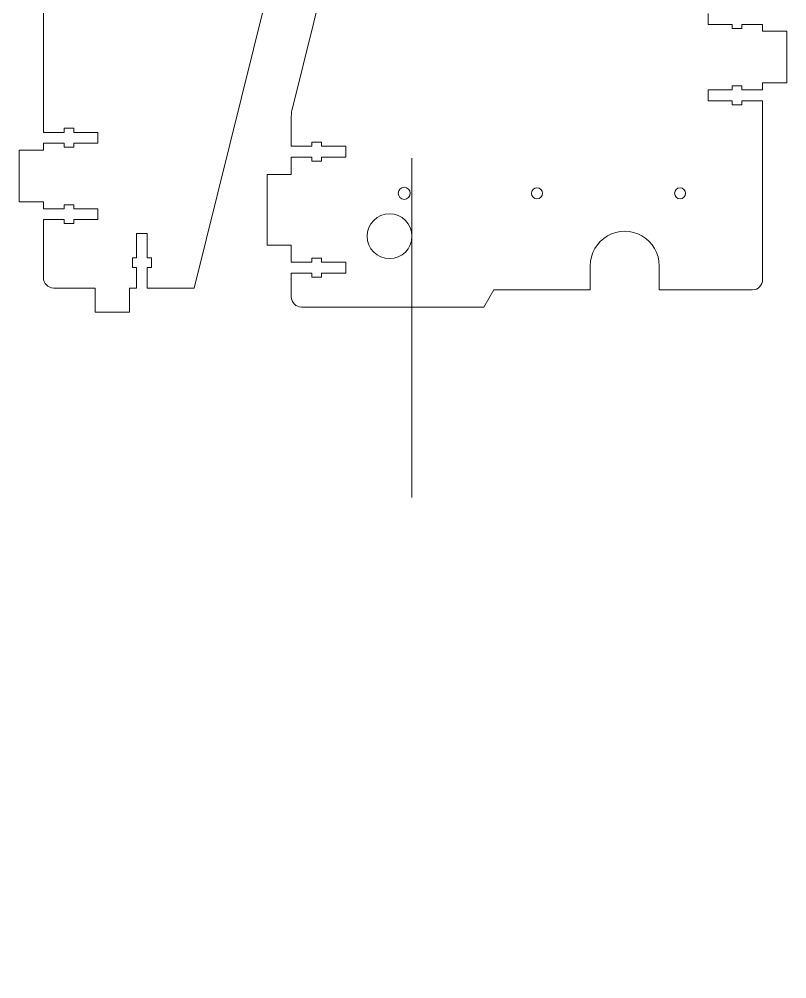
# Model space of a CAD drawing. Header units: millimetres. Extents: x -297 to 156, y -413 to 413.
# Drawn here: x -297.3 to -74.7, y -413.4 to -135.1 of the extents above; entities that cross this region are included whole.
import ezdxf

# ---------------------------------------------------------------- set-up
doc = ezdxf.new("R2010")
doc.units = ezdxf.units.MM
doc.header["$MEASUREMENT"] = 0
doc.layers.add('Layer 1', color=7, linetype='Continuous')

msp = doc.modelspace()

# ---------------------------------------------------------------- linework, layer by layer
at = {"layer": 'Layer 1', "lineweight": 9}
for points in [[(-125.44, 212.63), (-125.44, 212.63), (-218.1, -160.88), (-218.1, -160.88)], [(-246.58, -213.04), (-246.58, -213.04), (-153.91, 160.47), (-153.91, 160.47)], [(-290.31, 133.01), (-290.31, 133.01), (-290.31, -167.89), (-290.31, -167.89)], [(-97.5, -133.42), (-97.5, -133.42), (-97.5, -136.57), (-97.5, -136.57)], [(-97.5, -136.57), (-97.5, -136.57), (-90.5, -136.57), (-90.5, -136.57)], [(-90.5, -136.57), (-90.5, -136.57), (-90.5, -137.74), (-90.5, -137.74)], [(-90.5, -137.74), (-90.5, -137.74), (-87.7, -137.74), (-87.7, -137.74)], [(-87.7, -137.74), (-87.7, -137.74), (-87.7, -136.57), (-87.7, -136.57)], [(-87.7, -136.57), (-87.7, -136.57), (-81.7, -136.57), (-81.7, -136.57)], [(-81.7, -138.57), (-81.7, -138.57), (-81.7, -136.57), (-81.7, -136.57)], [(-74.7, -138.57), (-74.7, -138.57), (-81.7, -138.57), (-81.7, -138.57)], [(-74.7, -138.57), (-74.7, -138.57), (-74.7, -153.57), (-74.7, -153.57)], [(-90.5, -155.57), (-90.5, -155.57), (-97.5, -155.57), (-97.5, -155.57)], [(-97.5, -155.57), (-97.5, -155.57), (-97.5, -158.72), (-97.5, -158.72)], [(-87.7, -154.39), (-87.7, -154.39), (-90.5, -154.39), (-90.5, -154.39)], [(-90.5, -154.39), (-90.5, -154.39), (-90.5, -155.57), (-90.5, -155.57)], [(-87.7, -155.57), (-87.7, -155.57), (-87.7, -154.39), (-87.7, -154.39)], [(-81.7, -155.57), (-81.7, -155.57), (-87.7, -155.57), (-87.7, -155.57)], [(-74.7, -153.57), (-74.7, -153.57), (-81.7, -153.57), (-81.7, -153.57)], [(-81.7, -155.57), (-81.7, -155.57), (-81.7, -153.57), (-81.7, -153.57)], [(-218.1, -160.88), (-218.3, -161.67), (-218.4, -162.48), (-218.4, -163.29)], [(-97.5, -158.72), (-97.5, -158.72), (-90.5, -158.72), (-90.5, -158.72)], [(-90.5, -158.72), (-90.5, -158.72), (-90.5, -159.89), (-90.5, -159.89)], [(-90.5, -159.89), (-90.5, -159.89), (-87.7, -159.89), (-87.7, -159.89)], [(-87.7, -159.89), (-87.7, -159.89), (-87.7, -158.72), (-87.7, -158.72)], [(-87.7, -158.72), (-87.7, -158.72), (-81.7, -158.72), (-81.7, -158.72)], [(-81.7, -210.57), (-81.7, -210.57), (-81.7, -158.72), (-81.7, -158.72)], [(-218.4, -163.29), (-218.4, -163.29), (-218.4, -171.92), (-218.4, -171.92)], [(-281.51, -166.72), (-281.51, -166.72), (-284.31, -166.72), (-284.31, -166.72)], [(-284.31, -166.72), (-284.31, -166.72), (-284.31, -167.89), (-284.31, -167.89)], [(-281.51, -167.89), (-281.51, -167.89), (-281.51, -166.72), (-281.51, -166.72)], [(-284.31, -167.89), (-284.31, -167.89), (-290.31, -167.89), (-290.31, -167.89)], [(-274.51, -167.89), (-274.51, -167.89), (-281.51, -167.89), (-281.51, -167.89)], [(-274.51, -171.04), (-274.51, -171.04), (-274.51, -167.89), (-274.51, -167.89)], [(-290.31, -171.04), (-290.31, -171.04), (-290.31, -173.04), (-290.31, -173.04)], [(-290.31, -171.04), (-290.31, -171.04), (-284.31, -171.04), (-284.31, -171.04)], [(-284.31, -171.04), (-284.31, -171.04), (-284.31, -172.22), (-284.31, -172.22)], [(-284.31, -172.22), (-284.31, -172.22), (-281.51, -172.22), (-281.51, -172.22)], [(-281.51, -172.22), (-281.51, -172.22), (-281.51, -171.04), (-281.51, -171.04)], [(-281.51, -171.04), (-281.51, -171.04), (-274.51, -171.04), (-274.51, -171.04)], [(-212.4, -171.92), (-212.4, -171.92), (-218.4, -171.92), (-218.4, -171.92)], [(-209.6, -170.74), (-209.6, -170.74), (-212.4, -170.74), (-212.4, -170.74)], [(-212.4, -170.74), (-212.4, -170.74), (-212.4, -171.92), (-212.4, -171.92)], [(-209.6, -171.92), (-209.6, -171.92), (-209.6, -170.74), (-209.6, -170.74)], [(-202.6, -171.92), (-202.6, -171.92), (-209.6, -171.92), (-209.6, -171.92)], [(-202.6, -175.07), (-202.6, -175.07), (-202.6, -171.92), (-202.6, -171.92)], [(-297.31, -188.04), (-297.31, -188.04), (-297.31, -173.04), (-297.31, -173.04)], [(-297.31, -173.04), (-297.31, -173.04), (-290.31, -173.04), (-290.31, -173.04)], [(-218.4, -175.07), (-218.4, -175.07), (-218.4, -180.07), (-218.4, -180.07)], [(-218.4, -175.07), (-218.4, -175.07), (-212.4, -175.07), (-212.4, -175.07)], [(-212.4, -175.07), (-212.4, -175.07), (-212.4, -176.24), (-212.4, -176.24)], [(-209.6, -176.24), (-209.6, -176.24), (-209.6, -175.07), (-209.6, -175.07)], [(-209.6, -175.07), (-209.6, -175.07), (-202.6, -175.07), (-202.6, -175.07)], [(-212.4, -176.24), (-212.4, -176.24), (-209.6, -176.24), (-209.6, -176.24)], [(-225.4, -180.07), (-225.4, -180.07), (-225.4, -200.57), (-225.4, -200.57)], [(-218.4, -180.07), (-218.4, -180.07), (-225.4, -180.07), (-225.4, -180.07)], [(-297.31, -188.04), (-297.31, -188.04), (-290.31, -188.04), (-290.31, -188.04)], [(-290.31, -188.04), (-290.31, -188.04), (-290.31, -190.04), (-290.31, -190.04)], [(-281.51, -188.87), (-281.51, -188.87), (-284.31, -188.87), (-284.31, -188.87)], [(-284.31, -188.87), (-284.31, -188.87), (-284.31, -190.04), (-284.31, -190.04)], [(-281.51, -190.04), (-281.51, -190.04), (-281.51, -188.87), (-281.51, -188.87)], [(-284.31, -190.04), (-284.31, -190.04), (-290.31, -190.04), (-290.31, -190.04)], [(-274.51, -190.04), (-274.51, -190.04), (-281.51, -190.04), (-281.51, -190.04)], [(-274.51, -193.19), (-274.51, -193.19), (-274.51, -190.04), (-274.51, -190.04)], [(-290.31, -193.19), (-290.31, -193.19), (-284.31, -193.19), (-284.31, -193.19)], [(-290.31, -193.19), (-290.31, -193.19), (-290.31, -210.04), (-290.31, -210.04)], [(-284.31, -193.19), (-284.31, -193.19), (-284.31, -194.37), (-284.31, -194.37)], [(-284.31, -194.37), (-284.31, -194.37), (-281.51, -194.37), (-281.51, -194.37)], [(-281.51, -194.37), (-281.51, -194.37), (-281.51, -193.19), (-281.51, -193.19)], [(-281.51, -193.19), (-281.51, -193.19), (-274.51, -193.19), (-274.51, -193.19)], [(-260.16, -197.24), (-260.16, -197.24), (-263.31, -197.24), (-263.31, -197.24)], [(-263.31, -197.24), (-263.31, -197.24), (-263.31, -204.24), (-263.31, -204.24)], [(-260.16, -204.24), (-260.16, -204.24), (-260.16, -197.24), (-260.16, -197.24)], [(-225.4, -200.57), (-225.4, -200.57), (-218.4, -200.57), (-218.4, -200.57)], [(-218.4, -200.57), (-218.4, -200.57), (-218.4, -205.57), (-218.4, -205.57)], [(-263.31, -204.24), (-263.31, -204.24), (-264.49, -204.24), (-264.49, -204.24)], [(-264.49, -204.24), (-264.49, -204.24), (-264.49, -207.04), (-264.49, -207.04)], [(-258.99, -204.24), (-258.99, -204.24), (-260.16, -204.24), (-260.16, -204.24)], [(-258.99, -207.04), (-258.99, -207.04), (-258.99, -204.24), (-258.99, -204.24)], [(-212.4, -205.57), (-212.4, -205.57), (-218.4, -205.57), (-218.4, -205.57)], [(-209.6, -204.39), (-209.6, -204.39), (-212.4, -204.39), (-212.4, -204.39)], [(-212.4, -204.39), (-212.4, -204.39), (-212.4, -205.57), (-212.4, -205.57)], [(-209.6, -205.57), (-209.6, -205.57), (-209.6, -204.39), (-209.6, -204.39)], [(-202.6, -205.57), (-202.6, -205.57), (-209.6, -205.57), (-209.6, -205.57)], [(-202.6, -208.72), (-202.6, -208.72), (-202.6, -205.57), (-202.6, -205.57)], [(-264.49, -207.04), (-264.49, -207.04), (-263.31, -207.04), (-263.31, -207.04)], [(-263.31, -207.04), (-263.31, -207.04), (-263.31, -213.04), (-263.31, -213.04)], [(-260.16, -213.04), (-260.16, -213.04), (-260.16, -207.04), (-260.16, -207.04)], [(-260.16, -207.04), (-260.16, -207.04), (-258.99, -207.04), (-258.99, -207.04)], [(-218.4, -208.72), (-218.4, -208.72), (-218.4, -215.57), (-218.4, -215.57)], [(-218.4, -208.72), (-218.4, -208.72), (-212.4, -208.72), (-212.4, -208.72)], [(-212.4, -208.72), (-212.4, -208.72), (-212.4, -209.89), (-212.4, -209.89)], [(-209.6, -209.89), (-209.6, -209.89), (-209.6, -208.72), (-209.6, -208.72)], [(-209.6, -208.72), (-209.6, -208.72), (-202.6, -208.72), (-202.6, -208.72)], [(-131.7, -213.57), (-131.7, -213.57), (-131.7, -206.57), (-131.7, -206.57)], [(-111.7, -206.57), (-111.7, -206.57), (-111.7, -213.57), (-111.7, -213.57)], [(-212.4, -209.89), (-212.4, -209.89), (-209.6, -209.89), (-209.6, -209.89)], [(-84.7, -213.57), (-83.04, -213.57), (-81.7, -212.22), (-81.7, -210.57)], [(-287.31, -213.04), (-287.31, -213.04), (-275.31, -213.04), (-275.31, -213.04)], [(-275.31, -213.04), (-275.31, -213.04), (-275.31, -220.04), (-275.31, -220.04)], [(-265.31, -213.04), (-265.31, -213.04), (-263.31, -213.04), (-263.31, -213.04)], [(-265.31, -220.04), (-265.31, -220.04), (-265.31, -213.04), (-265.31, -213.04)], [(-260.16, -213.04), (-260.16, -213.04), (-246.58, -213.04), (-246.58, -213.04)], [(-159.7, -213.57), (-159.7, -213.57), (-162.59, -218.57), (-162.59, -218.57)], [(-131.7, -213.57), (-131.7, -213.57), (-159.7, -213.57), (-159.7, -213.57)], [(-84.7, -213.57), (-84.7, -213.57), (-111.7, -213.57), (-111.7, -213.57)], [(-215.4, -218.57), (-215.4, -218.57), (-162.59, -218.57), (-162.59, -218.57)], [(-275.31, -220.04), (-275.31, -220.04), (-265.31, -220.04), (-265.31, -220.04)]]:
    msp.add_open_spline(points, degree=3, dxfattribs=at)
for points, knots in [([(-183.4, -198.01), (-183.4, -194.42), (-186.31, -191.51), (-189.9, -191.51), (-189.9, -191.51), (-193.49, -191.51), (-196.4, -194.42), (-196.4, -198.01), (-196.4, -198.01), (-196.4, -201.6), (-193.49, -204.51), (-189.9, -204.51), (-189.9, -204.51), (-186.31, -204.51), (-183.4, -201.6), (-183.4, -198.01), (-183.4, -90.32), (-183.4, -413.4), (-183.4, -198.01)], [0, 0, 0, 0, 0.2, 0.2, 0.2, 0.2, 0.4, 0.4, 0.4, 0.4, 0.6, 0.6, 0.6, 0.6, 1, 1, 1, 1.0001, 1.0001, 1.0001, 1.0001]), ([(-183.9, -185.57), (-183.9, -184.6), (-184.68, -183.82), (-185.65, -183.82), (-185.65, -183.82), (-186.62, -183.82), (-187.4, -184.6), (-187.4, -185.57), (-187.4, -185.57), (-187.4, -186.53), (-186.62, -187.32), (-185.65, -187.32), (-185.65, -187.32), (-184.68, -187.32), (-183.9, -186.53), (-183.9, -185.57)], [0, 0, 0, 0, 0.2, 0.2, 0.2, 0.2, 0.4, 0.4, 0.4, 0.4, 0.6, 0.6, 0.6, 0.6, 1, 1, 1, 1]), ([(-145.55, -185.57), (-145.55, -184.68), (-146.27, -183.97), (-147.15, -183.97), (-147.15, -183.97), (-148.03, -183.97), (-148.75, -184.68), (-148.75, -185.57), (-148.75, -185.57), (-148.75, -186.45), (-148.03, -187.17), (-147.15, -187.17), (-147.15, -187.17), (-146.27, -187.17), (-145.55, -186.45), (-145.55, -185.57)], [0, 0, 0, 0, 0.2, 0.2, 0.2, 0.2, 0.4, 0.4, 0.4, 0.4, 0.6, 0.6, 0.6, 0.6, 1, 1, 1, 1]), ([(-104.05, -185.57), (-104.05, -184.68), (-104.77, -183.97), (-105.65, -183.97), (-105.65, -183.97), (-106.53, -183.97), (-107.25, -184.68), (-107.25, -185.57), (-107.25, -185.57), (-107.25, -186.45), (-106.53, -187.17), (-105.65, -187.17), (-105.65, -187.17), (-104.77, -187.17), (-104.05, -186.45), (-104.05, -185.57)], [0, 0, 0, 0, 0.2, 0.2, 0.2, 0.2, 0.4, 0.4, 0.4, 0.4, 0.6, 0.6, 0.6, 0.6, 1, 1, 1, 1]), ([(-111.7, -206.57), (-111.7, -202.99), (-113.61, -199.69), (-116.7, -197.91), (-116.7, -197.91), (-119.79, -196.12), (-123.61, -196.12), (-126.7, -197.91), (-126.7, -197.91), (-129.79, -199.69), (-131.7, -202.99), (-131.7, -206.57)], [0, 0, 0, 0, 0.25, 0.25, 0.25, 0.25, 0.5, 0.5, 0.5, 0.5, 1, 1, 1, 1]), ([(-290.31, -210.04), (-290.31, -210.84), (-290, -211.6), (-289.44, -212.16), (-289.44, -212.16), (-288.87, -212.73), (-288.11, -213.04), (-287.31, -213.04)], [0, 0, 0, 0, 0.333333, 0.333333, 0.333333, 0.333333, 1, 1, 1, 1]), ([(-218.4, -215.57), (-218.4, -216.36), (-218.08, -217.13), (-217.52, -217.69), (-217.52, -217.69), (-216.96, -218.25), (-216.19, -218.57), (-215.4, -218.57)], [0, 0, 0, 0, 0.333333, 0.333333, 0.333333, 0.333333, 1, 1, 1, 1])]:
    msp.add_open_spline(points, degree=3, knots=knots, dxfattribs=at)

doc.saveas('drawing.dxf')
